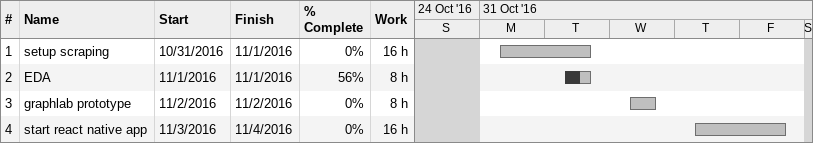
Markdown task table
| ID | Task | Start | Finish | % complete | Work (h) |
|---|---|---|---|---|---|
| 1 | setup scraping | 2016-10-31 | 2016-11-01 | 0 | 16 |
| 2 | EDA | 2016-11-01 | 2016-11-01 | 56 | 8 |
| 3 | graphlab prototype | 2016-11-02 | 2016-11-02 | 0 | 8 |
| 4 | start react native app | 2016-11-03 | 2016-11-04 | 0 | 16 |
